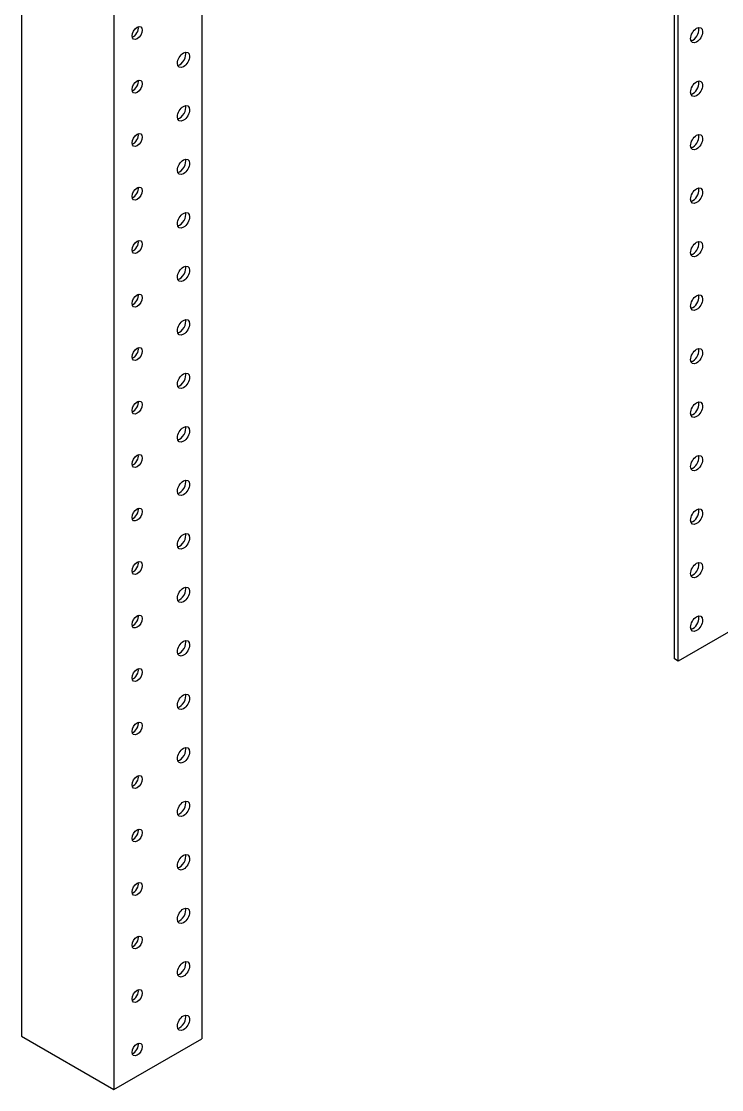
# Model space of a CAD drawing. Header units: millimetres. Extents: x -116965 to 323937, y 291661 to 566926.
# Drawn here: x -13937 to -13786.7, y 325148.2 to 325377.5 of the extents above; entities that cross this region are included whole.
import ezdxf

# ---------------------------------------------------------------- set-up
doc = ezdxf.new("R2010")
doc.units = ezdxf.units.MM
doc.layers.add('ALPHA', color=255, linetype='Continuous')

msp = doc.modelspace()

# ---------------------------------------------------------------- linework, layer by layer
at = {"layer": 'ALPHA'}
for p, q in [((-13937.030931, 325618.970812), (-13937.030931, 325159.691485)), ((-13898.250543, 325618.396713), (-13898.250543, 325159.117386)), ((-13917.143553, 325607.488829), (-13917.143553, 325148.209502)), ((-13796.824914, 325240.639466), (-13796.824914, 325467.982733)), ((-13796.029419, 325240.180187), (-13796.029419, 325468.442012)), ((-13777.931905, 325250.628792), (-13796.029419, 325240.180187)), ((-13796.029419, 325240.180187), (-13796.824914, 325240.639466)), ((-13937.030931, 325159.691485), (-13917.143553, 325148.209502)), ((-13917.143553, 325148.209502), (-13898.250543, 325159.117386))]:
    msp.add_line(p, q, dxfattribs=at)
for centre, major_axis, start_param, end_param in [((-13912.171708, 325374.978669), (0.759375, 1.315276), 2.3561944902, 8.6393797974), ((-13912.967203, 325375.437949), (0.759375, 1.315276), 3.692878252, 5.7318997087), ((-13792.051944, 325374.51939), (0.914063, 1.583203), 2.3561944902, 8.6393797974), ((-13792.847439, 325374.978669), (0.914063, 1.583203), 3.926990817, 5.8329886172), ((-13792.847439, 325374.978669), (0.914063, 1.583203), 3.5917893435, 3.926990817), ((-13902.228019, 325369.237678), (0.914063, 1.583203), 2.3561944902, 8.6393797974), ((-13903.023514, 325369.696957), (0.914063, 1.583203), 3.5917893435, 5.8329886172), ((-13912.171708, 325363.496686), (0.759375, 1.315276), 2.3561944902, 8.6393797974), ((-13912.967203, 325363.955966), (0.759375, 1.315276), 3.692878252, 5.7318997087), ((-13792.051944, 325363.037407), (0.914063, 1.583203), 2.3561944902, 8.6393797974), ((-13792.847439, 325363.496686), (0.914063, 1.583203), 3.926990817, 5.8329886172), ((-13792.847439, 325363.496686), (0.914063, 1.583203), 3.5917893435, 3.926990817), ((-13902.228019, 325357.755695), (0.914063, 1.583203), 2.3561944902, 8.6393797974), ((-13903.023514, 325358.214974), (0.914063, 1.583203), 3.5917893435, 5.8329886172), ((-13912.171708, 325352.014703), (0.759375, 1.315276), 2.3561944902, 8.6393797974), ((-13912.967203, 325352.473982), (0.759375, 1.315276), 3.692878252, 5.7318997087), ((-13792.051944, 325351.555424), (0.914063, 1.583203), 2.3561944902, 8.6393797974), ((-13792.847439, 325352.014703), (0.914063, 1.583203), 3.926990817, 5.8329886172), ((-13792.847439, 325352.014703), (0.914063, 1.583203), 3.5917893435, 3.926990817), ((-13902.228019, 325346.273712), (0.914063, 1.583203), 2.3561944902, 8.6393797974), ((-13903.023514, 325346.732991), (0.914063, 1.583203), 3.5917893435, 5.8329886172), ((-13912.171708, 325340.53272), (0.759375, 1.315276), 2.3561944902, 8.6393797974), ((-13912.967203, 325340.991999), (0.759375, 1.315276), 3.692878252, 5.7318997087), ((-13792.051944, 325340.073441), (0.914063, 1.583203), 2.3561944902, 8.6393797974), ((-13792.847439, 325340.53272), (0.914063, 1.583203), 3.926990817, 5.8329886172), ((-13792.847439, 325340.53272), (0.914063, 1.583203), 3.5917893435, 3.926990817), ((-13902.228019, 325334.791728), (0.914063, 1.583203), 2.3561944902, 8.6393797974), ((-13903.023514, 325335.251008), (0.914063, 1.583203), 3.5917893435, 5.8329886172), ((-13912.171708, 325329.050737), (0.759375, 1.315276), 2.3561944902, 8.6393797974), ((-13912.967203, 325329.510016), (0.759375, 1.315276), 3.692878252, 5.7318997087), ((-13792.051944, 325328.591457), (0.914063, 1.583203), 2.3561944902, 8.6393797974), ((-13792.847439, 325329.050737), (0.914063, 1.583203), 3.926990817, 5.8329886172), ((-13792.847439, 325329.050737), (0.914063, 1.583203), 3.5917893435, 3.926990817), ((-13902.228019, 325323.309745), (0.914063, 1.583203), 2.3561944902, 8.6393797974), ((-13903.023514, 325323.769025), (0.914063, 1.583203), 3.5917893435, 5.8329886172), ((-13912.171708, 325317.568754), (0.759375, 1.315276), 2.3561944902, 8.6393797974), ((-13912.967203, 325318.028033), (0.759375, 1.315276), 3.692878252, 5.7318997087), ((-13792.051944, 325317.109474), (0.914063, 1.583203), 2.3561944902, 8.6393797974), ((-13792.847439, 325317.568754), (0.914063, 1.583203), 3.926990817, 5.8329886172), ((-13792.847439, 325317.568754), (0.914063, 1.583203), 3.5917893435, 3.926990817), ((-13902.228019, 325311.827762), (0.914063, 1.583203), 2.3561944902, 8.6393797974), ((-13903.023514, 325312.287041), (0.914063, 1.583203), 3.5917893435, 5.8329886172), ((-13912.171708, 325306.08677), (0.759375, 1.315276), 2.3561944902, 8.6393797974), ((-13912.967203, 325306.54605), (0.759375, 1.315276), 3.692878252, 5.7318997087), ((-13792.051944, 325305.627491), (0.914063, 1.583203), 2.3561944902, 8.6393797974), ((-13792.847439, 325306.08677), (0.914063, 1.583203), 3.926990817, 5.8329886172), ((-13792.847439, 325306.08677), (0.914063, 1.583203), 3.5917893435, 3.926990817), ((-13902.228019, 325300.345779), (0.914063, 1.583203), 2.3561944902, 8.6393797974), ((-13903.023514, 325300.805058), (0.914063, 1.583203), 3.5917893435, 5.8329886172), ((-13912.171708, 325294.604787), (0.759375, 1.315276), 2.3561944902, 8.6393797974), ((-13912.967203, 325295.064067), (0.759375, 1.315276), 3.692878252, 5.7318997087), ((-13792.051944, 325294.145508), (0.914063, 1.583203), 2.3561944902, 8.6393797974), ((-13792.847439, 325294.604787), (0.914063, 1.583203), 3.926990817, 5.8329886172), ((-13792.847439, 325294.604787), (0.914063, 1.583203), 3.5917893435, 3.926990817), ((-13902.228019, 325288.863796), (0.914063, 1.583203), 2.3561944902, 8.6393797974), ((-13903.023514, 325289.323075), (0.914063, 1.583203), 3.5917893435, 5.8329886172), ((-13912.171708, 325283.122804), (0.759375, 1.315276), 2.3561944902, 8.6393797974), ((-13912.967203, 325283.582083), (0.759375, 1.315276), 3.692878252, 5.7318997087), ((-13792.051944, 325282.663525), (0.914063, 1.583203), 2.3561944902, 8.6393797974), ((-13792.847439, 325283.122804), (0.914063, 1.583203), 3.926990817, 5.8329886172), ((-13792.847439, 325283.122804), (0.914063, 1.583203), 3.5917893435, 3.926990817), ((-13902.228019, 325277.381813), (0.914063, 1.583203), 2.3561944902, 8.6393797974), ((-13903.023514, 325277.841092), (0.914063, 1.583203), 3.5917893435, 5.8329886172), ((-13912.171708, 325271.640821), (0.759375, 1.315276), 2.3561944902, 8.6393797974), ((-13912.967203, 325272.1001), (0.759375, 1.315276), 3.692878252, 5.7318997087), ((-13792.051944, 325271.181542), (0.914063, 1.583203), 2.3561944902, 8.6393797974), ((-13792.847439, 325271.640821), (0.914063, 1.583203), 3.926990817, 5.8329886172), ((-13792.847439, 325271.640821), (0.914063, 1.583203), 3.5917893435, 3.926990817), ((-13902.228019, 325265.899829), (0.914063, 1.583203), 2.3561944902, 8.6393797974), ((-13903.023514, 325266.359109), (0.914063, 1.583203), 3.5917893435, 5.8329886172), ((-13912.171708, 325260.158838), (0.759375, 1.315276), 2.3561944902, 8.6393797974), ((-13912.967203, 325260.618117), (0.759375, 1.315276), 3.692878252, 5.7318997087), ((-13792.051944, 325259.699558), (0.914063, 1.583203), 2.3561944902, 8.6393797974), ((-13792.847439, 325260.158838), (0.914063, 1.583203), 3.926990817, 5.8329886172), ((-13792.847439, 325260.158838), (0.914063, 1.583203), 3.5917893435, 3.926990817), ((-13902.228019, 325254.417846), (0.914063, 1.583203), 2.3561944902, 8.6393797974), ((-13903.023514, 325254.877126), (0.914063, 1.583203), 3.5917893435, 5.8329886172), ((-13912.171708, 325248.676855), (0.759375, 1.315276), 2.3561944902, 8.6393797974), ((-13912.967203, 325249.136134), (0.759375, 1.315276), 3.692878252, 5.7318997087), ((-13792.051944, 325248.217575), (0.914063, 1.583203), 2.3561944902, 8.6393797974), ((-13792.847439, 325248.676855), (0.914063, 1.583203), 3.926990817, 5.8329886172), ((-13792.847439, 325248.676855), (0.914063, 1.583203), 3.5917893435, 3.926990817), ((-13902.228019, 325242.935863), (0.914063, 1.583203), 2.3561944902, 8.6393797974), ((-13903.023514, 325243.395142), (0.914063, 1.583203), 3.5917893435, 5.8329886172), ((-13912.171708, 325237.194871), (0.759375, 1.315276), 2.3561944902, 8.6393797974), ((-13912.967203, 325237.654151), (0.759375, 1.315276), 3.692878252, 5.7318997087), ((-13902.228019, 325231.45388), (0.914063, 1.583203), 2.3561944902, 8.6393797974), ((-13903.023514, 325231.913159), (0.914063, 1.583203), 3.5917893435, 5.8329886172), ((-13912.171708, 325225.712888), (0.759375, 1.315276), 2.3561944902, 8.6393797974), ((-13912.967203, 325226.172168), (0.759375, 1.315276), 3.692878252, 5.7318997087), ((-13902.228019, 325219.971897), (0.914063, 1.583203), 2.3561944902, 8.6393797974), ((-13903.023514, 325220.431176), (0.914063, 1.583203), 3.5917893435, 5.8329886172), ((-13912.171708, 325214.230905), (0.759375, 1.315276), 2.3561944902, 8.6393797974), ((-13912.967203, 325214.690184), (0.759375, 1.315276), 3.692878252, 5.7318997087), ((-13902.228019, 325208.489914), (0.914063, 1.583203), 2.3561944902, 8.6393797974), ((-13903.023514, 325208.949193), (0.914063, 1.583203), 3.5917893435, 5.8329886172), ((-13912.171708, 325202.748922), (0.759375, 1.315276), 2.3561944902, 8.6393797974), ((-13912.967203, 325203.208201), (0.759375, 1.315276), 3.692878252, 5.7318997087), ((-13902.228019, 325197.00793), (0.914063, 1.583203), 2.3561944902, 8.6393797974), ((-13903.023514, 325197.46721), (0.914063, 1.583203), 3.5917893435, 5.8329886172), ((-13912.171708, 325191.266939), (0.759375, 1.315276), 2.3561944902, 8.6393797974), ((-13912.967203, 325191.726218), (0.759375, 1.315276), 3.692878252, 5.7318997087), ((-13902.228019, 325185.525947), (0.914063, 1.583203), 2.3561944902, 8.6393797974), ((-13903.023514, 325185.985227), (0.914063, 1.583203), 3.5917893435, 5.8329886172), ((-13912.171708, 325179.784956), (0.759375, 1.315276), 2.3561944902, 8.6393797974), ((-13912.967203, 325180.244235), (0.759375, 1.315276), 3.692878252, 5.7318997087), ((-13902.228019, 325174.043964), (0.914063, 1.583203), 2.3561944902, 8.6393797974), ((-13903.023514, 325174.503243), (0.914063, 1.583203), 3.5917893435, 5.8329886172), ((-13912.171708, 325168.302972), (0.759375, 1.315276), 2.3561944902, 8.6393797974), ((-13912.967203, 325168.762252), (0.759375, 1.315276), 3.692878252, 5.7318997087), ((-13902.228019, 325162.561981), (0.914063, 1.583203), 2.3561944902, 8.6393797974), ((-13903.023514, 325163.02126), (0.914063, 1.583203), 3.5917893435, 5.8329886172), ((-13912.171708, 325156.820989), (0.759375, 1.315276), 2.3561944902, 8.6393797974), ((-13912.967203, 325157.280269), (0.759375, 1.315276), 3.692878252, 5.7318997087)]:
    msp.add_ellipse(centre, major_axis=major_axis, ratio=0.5773502692, start_param=start_param, end_param=end_param, dxfattribs=at)

doc.saveas('drawing.dxf')
